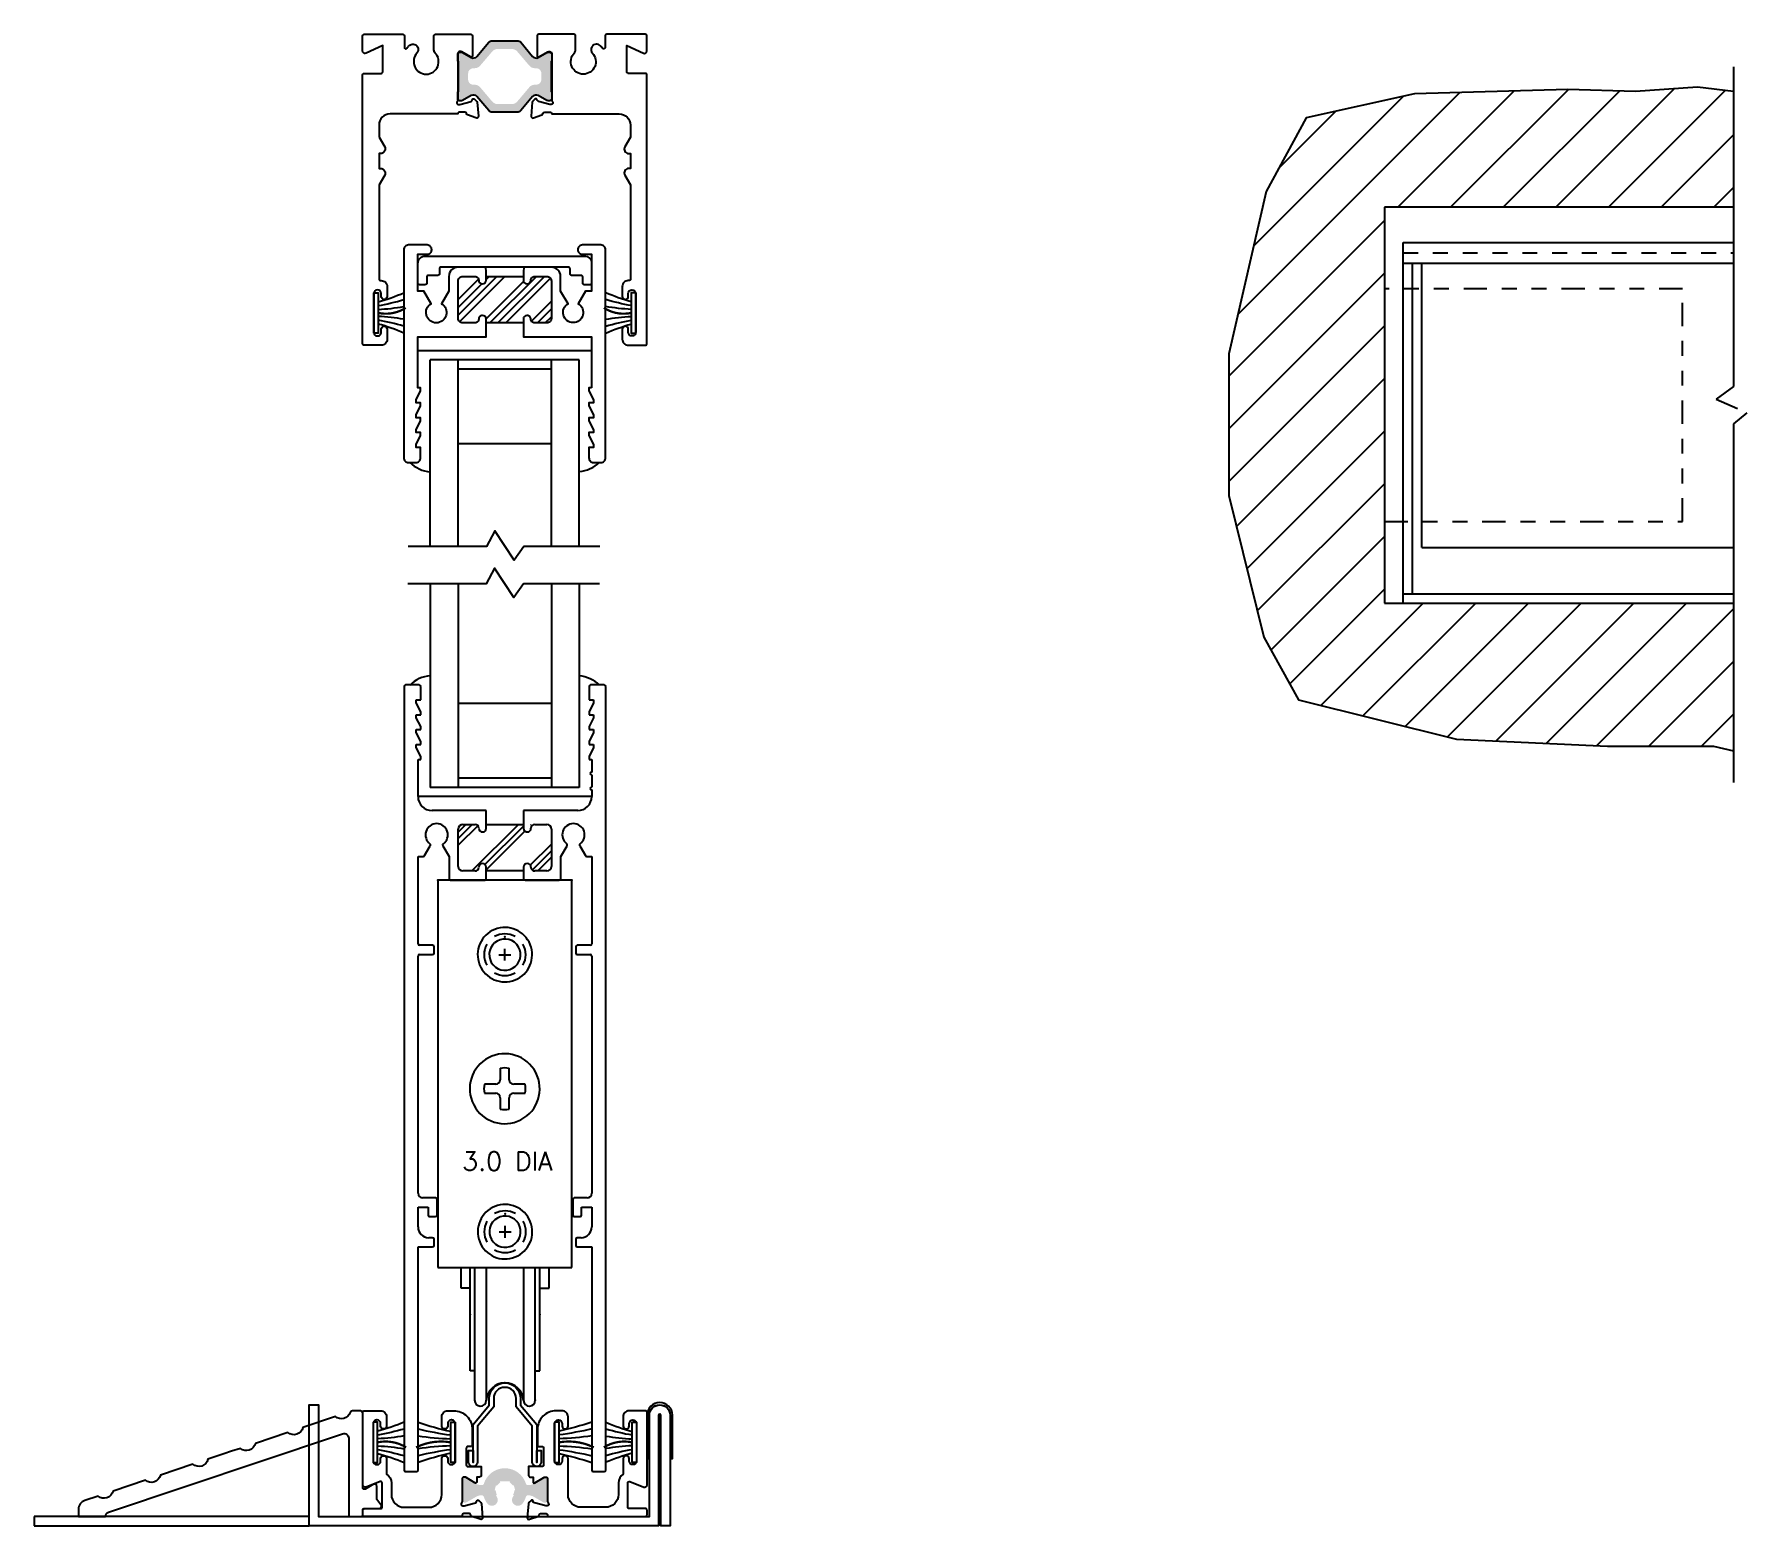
# Model space of a CAD drawing. Extents: x -9.9 to 40.2, y -9.9 to 28.
# Drawn here: x -9.64 to 1.85, y 10.91 to 20.92 of the extents above; entities that cross this region are included whole.
import ezdxf
from ezdxf.enums import TextEntityAlignment as Align

# ---------------------------------------------------------------- set-up
doc = ezdxf.new("R2010")
doc.units = 0
doc.header["$LTSCALE"] = 0.25
doc.header["$MEASUREMENT"] = 0
doc.linetypes.add('HIDDEN', pattern=[0.375, 0.25, -0.125])
doc.linetypes.add('PHANTOM2', pattern=[1.25, 0.625, -0.125, 0.125, -0.125, 0.125, -0.125])
doc.layers.get('0').update_dxf_attribs({"linetype": 'CONTINUOUS'})
for name, color, linetype in [('ELEV_FRAME', 1, 'CONTINUOUS'), ('FRAME', 1, 'CONTINUOUS'), ('GEOMETRY', 7, 'CONTINUOUS'), ('GLASS-VINYL', 7, 'CONTINUOUS'), ('HEM COVER', 4, 'CONTINUOUS'), ('MISC', 7, 'CONTINUOUS'), ('POCKET-CLOSER', 1, 'CONTINUOUS'), ('RISER', 7, 'CONTINUOUS'), ('SASH', 5, 'CONTINUOUS'), ('SEAL', 7, 'CONTINUOUS'), ('SILL-PAN', 7, 'CONTINUOUS'), ('VENT', 5, 'CONTINUOUS')]:
    doc.layers.add(name, color=color, linetype=linetype)
doc.styles.get("Standard").update_dxf_attribs({"font": 'simplex.shx'})

# ---------------------------------------------------------------- blocks, each defined once
blk = doc.blocks.new('Roller Assy 3p0 Dia - Side(EX)')
at = {"color": 7}
for p, q in [((-0.45, 0), (-0.45, -2.6)), ((0.45, 0), (-0.45, 0)), ((0.45, -2.6), (0.45, 0)), ((-0.03, -1.263), (-0.03, -1.34)), ((0.03, -1.34), (0.03, -1.263)), ((-0.06, -1.37), (-0.137, -1.37)), ((0.137, -1.37), (0.06, -1.37)), ((-0.137, -1.43), (-0.06, -1.43)), ((-0.03, -1.46), (-0.03, -1.537)), ((0.03, -1.537), (0.03, -1.46)), ((0.06, -1.43), (0.137, -1.43)), ((-0.45, -2.6), (0.45, -2.6)), ((-0.293, -2.74), (-0.293, -2.6)), ((0.297, -2.74), (0.297, -2.6)), ((-0.231, -2.74), (-0.293, -2.74)), ((0.235, -2.74), (0.297, -2.74))]:
    blk.add_line(p, q, dxfattribs=at)
at = {"linetype": 'Continuous'}
for p, q in [((-0.039, -0.5), (0.041, -0.5)), ((0.001, -0.54), (0.001, -0.46)), ((-0.038, -2.36), (0.042, -2.36)), ((0.002, -2.4), (0.002, -2.32))]:
    blk.add_line(p, q, dxfattribs=at)
for p, q in [((-0.233, -3.294), (-0.233, -2.6)), ((-0.202, -2.6), (-0.202, -3.492)), ((-0.124, -2.6), (-0.124, -3.494)), ((0.126, -2.6), (0.126, -3.494)), ((0.204, -3.492), (0.204, -2.6)), ((0.235, -3.294), (0.235, -2.6)), ((-0.202, -3.294), (-0.233, -3.294)), ((0.204, -3.294), (0.235, -3.294))]:
    blk.add_line(p, q)
at = {"color": 7}
for centre, radius, start, end in [((0.001, -0.5), 0.183, 106.169, 106.1378), ((0.001, -0.5), 0.105, 131.0231, 130.9828), ((0, -1.4), 0.235, 117.4668, 117.4309), ((0, -1.4), 0.14, 77.6505, 102.3495), ((0, -1.4), 0.14, 167.6505, 192.3495), ((-0.06, -1.34), 0.03, 270, 0), ((0.06, -1.34), 0.03, 180, 270), ((0, -1.4), 0.14, 347.6505, 12.3495), ((-0.06, -1.46), 0.03, 0, 90), ((0.06, -1.46), 0.03, 90, 180), ((0, -1.4), 0.14, 257.6505, 282.3495), ((0.002, -2.36), 0.183, 106.169, 106.1378), ((0.002, -2.36), 0.105, 131.0231, 130.9828)]:
    blk.add_arc(centre, radius, start, end, dxfattribs=at)
at = {"color": 7, "linetype": 'Continuous'}
for centre, start, end in [((0.001, -0.5), 150, 210), ((0.001, -0.5), 60, 120), ((0.001, -0.5), 330, 30), ((0.001, -0.5), 240, 300), ((0.002, -2.36), 150, 210), ((0.002, -2.36), 60, 120), ((0.002, -2.36), 330, 30), ((0.002, -2.36), 240, 300)]:
    blk.add_arc(centre, 0.14, start, end, dxfattribs=at)
for centre, radius, start, end in [((0.001, -3.5), 0.125, 2.8293, 177.1707), ((-0.163, -3.492), 0.0391, 180, 357.1707), ((0.165, -3.492), 0.0391, 182.8293, 0)]:
    blk.add_arc(centre, radius, start, end)
at = {"color": 7, "linetype": 'ByBlock'}
for p in [(-0.45, 0), (0.45, 0), (0.001, -0.38), (0.002, -2.24)]:
    blk.add_point(p, dxfattribs=at)
at = {"color": 0, "linetype": 'ByBlock'}
for p in [(-0.45, 0), (-0.45, 0), (0.45, 0), (0.45, 0), (-0.233, -2.915), (0.235, -2.915), (0.001, -3.375), (-0.124, -3.494), (0.204, -3.492)]:
    blk.add_point(p, dxfattribs=at)
blk.add_text('3.0 DIA', height=0.125).set_placement((0.017, -1.949), align=Align.CENTER)
blk = doc.blocks.new('3310-Thermal Mammoth B Rail')
at = {"linetype": 'Continuous'}
h = blk.add_hatch(dxfattribs=at)
h.set_pattern_fill('PLAST', angle=45, style=0)
h.paths.add_polyline_path([(-0.15, 0.324), (-0.151, 0.324, -0.414214), (-0.175, 0.348), (-0.175, 0.374), (-0.282, 0.374, 0.414214), (-0.313, 0.343), (-0.313, 0.093, 0.414214), (-0.282, 0.062), (-0.2, 0.062, 0.414214), (-0.175, 0.087), (-0.175, 0.088, -0.414214), (-0.151, 0.112), (-0.15, 0.112, -0.414214), (-0.125, 0.087), (-0.125, 0.062), (0.125, 0.062), (0.125, 0.087, -0.414214), (0.15, 0.112), (0.151, 0.112, -0.414214), (0.175, 0.088), (0.175, 0.087, 0.414214), (0.2, 0.062), (0.282, 0.062, 0.414214), (0.313, 0.093), (0.313, 0.343, 0.414214), (0.282, 0.374), (0.175, 0.374), (0.175, 0.348, -0.414214), (0.151, 0.324), (0.15, 0.324, -0.414214), (0.125, 0.349), (0.125, 0.374), (-0.125, 0.374), (-0.125, 0.349, -0.414214)])
at = {"ltscale": 0.25}
for p, q in [((-0.676, 1.301), (-0.676, -3.96)), ((-0.574, 1.311), (-0.666, 1.311)), ((-0.564, 1.211), (-0.564, 1.301)), ((0.566, 1.301), (0.566, 1.211)), ((0.668, 1.311), (0.576, 1.311)), ((0.678, -3.96), (0.678, 1.301)), ((-0.594, 1.191), (-0.594, 1.211)), ((-0.594, 1.211), (-0.564, 1.211)), ((-0.564, 1.131), (-0.594, 1.191)), ((0.566, 1.211), (0.596, 1.211)), ((0.596, 1.191), (0.566, 1.131)), ((0.596, 1.211), (0.596, 1.191)), ((-0.594, 1.091), (-0.594, 1.111)), ((-0.594, 1.111), (-0.564, 1.111)), ((-0.564, 1.031), (-0.594, 1.091)), ((-0.564, 1.111), (-0.564, 1.131)), ((0.566, 1.131), (0.566, 1.111)), ((0.566, 1.111), (0.596, 1.111)), ((0.596, 1.091), (0.566, 1.031)), ((0.596, 1.111), (0.596, 1.091)), ((-0.594, 0.991), (-0.594, 1.011)), ((-0.594, 1.011), (-0.564, 1.011)), ((-0.564, 0.931), (-0.594, 0.991)), ((-0.564, 1.011), (-0.564, 1.031)), ((-0.564, 0.911), (-0.564, 0.931)), ((0.566, 1.031), (0.566, 1.011)), ((0.566, 1.011), (0.596, 1.011)), ((0.596, 0.991), (0.566, 0.931)), ((0.566, 0.931), (0.566, 0.911)), ((0.596, 1.011), (0.596, 0.991)), ((-0.594, 0.891), (-0.594, 0.911)), ((-0.594, 0.911), (-0.564, 0.911)), ((-0.564, 0.831), (-0.594, 0.891)), ((-0.582, 0.562), (-0.582, 0.811)), ((-0.582, 0.811), (-0.564, 0.811)), ((-0.564, 0.811), (-0.564, 0.831)), ((0.566, 0.911), (0.596, 0.911)), ((0.596, 0.891), (0.566, 0.831)), ((0.566, 0.831), (0.566, 0.811)), ((0.566, 0.811), (0.584, 0.811)), ((0.584, 0.811), (0.584, 0.726)), ((0.596, 0.911), (0.596, 0.891)), ((0.584, 0.706), (0.584, 0.626)), ((0.584, 0.606), (0.584, 0.562)), ((-0.124, 0.468), (-0.488, 0.468)), ((-0.124, 0.374), (-0.124, 0.468)), ((0.49, 0.468), (0.125, 0.468)), ((0.125, 0.468), (0.125, 0.374)), ((-0.281, 0.374), (-0.199, 0.374)), ((-0.124, 0.349), (-0.124, 0.374)), ((0.126, 0.374), (0.126, 0.349)), ((0.201, 0.374), (0.283, 0.374)), ((-0.539, 0.165), (-0.5, 0.232)), ((-0.415, 0.232), (-0.374, 0.16)), ((-0.312, 0.093), (-0.312, 0.343)), ((0.314, 0.343), (0.314, 0.093)), ((0.376, 0.16), (0.418, 0.232)), ((0.503, 0.232), (0.542, 0.165)), ((-0.582, -0.427), (-0.582, 0.16)), ((-0.582, 0.16), (-0.547, 0.16)), ((-0.374, 0.16), (-0.374, 0.01)), ((0.376, 0.01), (0.376, 0.16)), ((0.55, 0.16), (0.584, 0.16)), ((0.584, 0.16), (0.584, -0.427)), ((-0.199, 0.062), (-0.281, 0.062)), ((-0.124, 0.01), (-0.124, 0.087)), ((0.126, 0.087), (0.126, 0.01)), ((0.283, 0.062), (0.201, 0.062)), ((-0.364, 0), (-0.134, 0)), ((0.136, 0), (0.366, 0)), ((-0.484, -0.437), (-0.572, -0.437)), ((-0.474, -0.489), (-0.474, -0.447)), ((0.476, -0.447), (0.476, -0.489)), ((0.574, -0.437), (0.486, -0.437)), ((-0.582, -2.102), (-0.582, -0.509)), ((-0.572, -0.499), (-0.484, -0.499)), ((0.486, -0.499), (0.574, -0.499)), ((0.584, -0.509), (0.584, -2.102)), ((-0.464, -2.133), (-0.551, -2.133)), ((-0.454, -2.248), (-0.454, -2.143)), ((0.456, -2.143), (0.456, -2.248)), ((0.553, -2.133), (0.466, -2.133)), ((-0.582, -2.328), (-0.582, -2.195)), ((-0.582, -2.195), (-0.514, -2.195)), ((-0.514, -2.195), (-0.514, -2.248)), ((-0.504, -2.258), (-0.464, -2.258)), ((0.466, -2.258), (0.506, -2.258)), ((0.516, -2.248), (0.516, -2.195)), ((0.516, -2.195), (0.584, -2.195)), ((0.584, -2.195), (0.584, -2.328)), ((-0.484, -2.4), (-0.51, -2.4)), ((-0.474, -2.452), (-0.474, -2.41)), ((0.476, -2.41), (0.476, -2.452)), ((0.512, -2.4), (0.486, -2.4)), ((-0.582, -3.96), (-0.582, -2.462)), ((-0.582, -2.462), (-0.484, -2.462)), ((0.486, -2.462), (0.584, -2.462)), ((0.584, -2.462), (0.584, -3.96)), ((-0.666, -3.97), (-0.592, -3.97)), ((0.594, -3.97), (0.668, -3.97))]:
    blk.add_line(p, q, dxfattribs=at)
at = {"color": 7}
for p, q in [((-0.124, 0.374), (0.125, 0.374)), ((0.125, 0.062), (-0.125, 0.062))]:
    blk.add_line(p, q, dxfattribs=at)
at = {"color": 7, "ltscale": 0.25}
for p, q in [((-0.124, 0.374), (0.001, 0.374)), ((0.001, 0.374), (0.126, 0.374))]:
    blk.add_line(p, q, dxfattribs=at)
at = {"ltscale": 0.25}
for centre, radius, start, end in [((-0.666, 1.301), 0.01, 90, 180), ((-0.574, 1.301), 0.01, 0, 90), ((0.576, 1.301), 0.01, 90, 180), ((0.668, 1.301), 0.01, 0, 90), ((0.584, 0.716), 0.01, 90, 270), ((0.584, 0.616), 0.01, 90, 270), ((-0.488, 0.562), 0.094, 180, 270), ((0.49, 0.562), 0.094, 270, 360), ((-0.457, 0.305), 0.075, 306.7563, 233.2437), ((-0.281, 0.343), 0.031, 90, 180), ((-0.199, 0.349), 0.025, 360, 90), ((-0.149, 0.349), 0.025, 180, 270), ((-0.149, 0.349), 0.025, 270, 0), ((0.151, 0.349), 0.025, 180, 270), ((0.151, 0.349), 0.025, 270, 0), ((0.201, 0.349), 0.025, 90, 180), ((0.283, 0.343), 0.031, 0, 90), ((0.461, 0.305), 0.075, 306.7563, 233.2437), ((-0.508, 0.237), 0.01, 330, 53.2437), ((-0.407, 0.237), 0.01, 126.7563, 210), ((0.41, 0.237), 0.01, 330, 53.2437), ((0.511, 0.237), 0.01, 126.7563, 210), ((-0.547, 0.17), 0.01, 270, 330), ((0.55, 0.17), 0.01, 210, 270), ((-0.364, 0.01), 0.01, 180, 270), ((-0.281, 0.093), 0.031, 180, 270), ((-0.199, 0.087), 0.025, 270, 360), ((-0.149, 0.087), 0.025, 90, 180), ((-0.149, 0.087), 0.025, 360, 90), ((-0.134, 0.01), 0.01, 270, 0), ((0.151, 0.087), 0.025, 90, 180), ((0.136, 0.01), 0.01, 180, 270), ((0.151, 0.087), 0.025, 360, 90), ((0.201, 0.087), 0.025, 180, 270), ((0.283, 0.093), 0.031, 270, 360), ((0.366, 0.01), 0.01, 270, 0), ((-0.572, -0.427), 0.01, 180, 270), ((-0.484, -0.447), 0.01, 0, 90), ((0.486, -0.447), 0.01, 90, 180), ((0.574, -0.427), 0.01, 270, 360), ((-0.572, -0.509), 0.01, 90, 180), ((-0.484, -0.489), 0.01, 270, 0), ((0.486, -0.489), 0.01, 180, 270), ((0.574, -0.509), 0.01, 0, 90), ((-0.551, -2.102), 0.031, 180, 270), ((-0.464, -2.143), 0.01, 0, 90), ((0.466, -2.143), 0.01, 90, 180), ((0.553, -2.102), 0.031, 270, 0), ((-0.504, -2.248), 0.01, 180, 270), ((-0.464, -2.248), 0.01, 270, 0), ((0.466, -2.248), 0.01, 180, 270), ((0.506, -2.248), 0.01, 270, 0), ((-0.51, -2.328), 0.072, 180, 270), ((-0.484, -2.41), 0.01, 0, 90), ((0.486, -2.41), 0.01, 90, 180), ((0.512, -2.328), 0.072, 270, 0), ((-0.484, -2.452), 0.01, 270, 0), ((0.486, -2.452), 0.01, 180, 270), ((-0.666, -3.96), 0.01, 180, 270), ((-0.592, -3.96), 0.01, 270, 0), ((0.594, -3.96), 0.01, 180, 270), ((0.668, -3.96), 0.01, 270, 0)]:
    blk.add_arc(centre, radius, start, end, dxfattribs=at)
blk = doc.blocks.new('FW1020 STD SILL')
blk.add_lwpolyline([(0.075, 0.457, 1), (-0.075, 0.457), (-0.075, 0.402), (-0.184, 0.272), (-0.184, 0.03, -1), (-0.244, 0.03), (-0.244, 0.109), (-0.214, 0.109), (-0.214, 0.027), (-0.214, 0.283), (-0.105, 0.413), (-0.105, 0.457, -1), (0.105, 0.457), (0.105, 0.413), (0.214, 0.283), (0.214, 0.027), (0.214, 0.109), (0.244, 0.109), (0.244, 0.03, -1), (0.184, 0.03), (0.184, 0.272), (0.075, 0.402)], format="xyb", close=True)
blk = doc.blocks.new('RALE-SREADER')
at = {"layer": 'GEOMETRY', "color": 1}
blk.add_lwpolyline([(0.135, -0.08), (0.07, -0.08, 0.414214), (0.06, -0.09), (0.06, -0.133, -0.414214), (0.05, -0.143), (0.01, -0.143, -0.414214), (0, -0.133), (0, 0, -0.414214), (0.05, 0.05), (1.116, 0.05, -0.414214), (1.166, 0), (1.166, -0.133, -0.414214), (1.156, -0.143), (1.116, -0.143, -0.414214), (1.106, -0.133), (1.106, -0.09, 0.414214), (1.096, -0.08), (1.031, -0.08, -0.414214), (1.021, -0.07), (1.021, -0.035, 0.414214), (1.011, -0.025), (0.155, -0.025, 0.414214), (0.145, -0.035), (0.145, -0.07, -0.414214)], format="xyb", close=True, dxfattribs=at)
blk = doc.blocks.new('3075 TOP RAIL')
h = blk.add_hatch()
h.set_pattern_fill('ANSI34', scale=0.3, style=0)
h.set_pattern_definition([(45, (-1.25166, -5.8604), (-0.159099, 0.159099), []), (45, (-1.19863, -5.8604), (-0.159099, 0.159099), []), (45, (-1.1456, -5.8604), (-0.159099, 0.159099), []), (45, (-1.09256, -5.8604), (-0.159099, 0.159099), [])])
h.paths.add_polyline_path([(-0.125, 0.312), (-0.125, 0.286, -0.414214), (-0.149, 0.262), (-0.151, 0.262, -0.414214), (-0.175, 0.286), (-0.175, 0.287, 0.414214), (-0.2, 0.312), (-0.282, 0.312, 0.414214), (-0.313, 0.281), (-0.313, 0.031, 0.414214), (-0.282, 0), (-0.2, 0, 0.414214), (-0.175, 0.025, -0.414214), (-0.15, 0.05), (-0.149, 0.05, -0.414214), (-0.125, 0.026), (-0.125, 0), (0.125, 0), (0.125, 0.026, -0.414214), (0.149, 0.05), (0.15, 0.05, -0.414214), (0.175, 0.025, 0.414214), (0.2, 0), (0.282, 0, 0.414214), (0.313, 0.031), (0.313, 0.281, 0.414214), (0.282, 0.312), (0.2, 0.312, 0.414214), (0.175, 0.287), (0.175, 0.286, -0.414214), (0.151, 0.262), (0.149, 0.262, -0.414214), (0.125, 0.286), (0.125, 0.312)])
at = {"color": 7}
for p, q in [((-0.125, 0.312), (0.125, 0.312)), ((0.125, 0), (-0.125, 0))]:
    blk.add_line(p, q, dxfattribs=at)
for points in [[(-0.149, 0.05), (-0.15, 0.05, 0.414214), (-0.175, 0.025, -0.414214), (-0.2, 0), (-0.282, 0, -0.414214), (-0.313, 0.031), (-0.313, 0.281, -0.414214), (-0.282, 0.312), (-0.2, 0.312, -0.414214), (-0.175, 0.287), (-0.175, 0.286, 0.414214), (-0.151, 0.262), (-0.149, 0.262, 0.414214), (-0.125, 0.286), (-0.125, 0.343), (-0.126, 0.374), (-0.156, 0.374), (-0.313, 0.374, 0.414214), (-0.375, 0.312), (-0.375, 0.214), (-0.425, 0.129, -3.732051), (-0.494, 0.129), (-0.543, 0.214), (-0.583, 0.214), (-0.583, 0.461), (-0.519, 0.461, 0.414214), (-0.49, 0.49), (-0.49, 0.492, 0.414214), (-0.521, 0.523), (-0.646, 0.523, 0.414214), (-0.677, 0.492), (-0.677, -0.906, 0.414214), (-0.646, -0.937), (-0.596, -0.937, 0.414214), (-0.565, -0.906), (-0.565, -0.837), (-0.595, -0.837), (-0.595, -0.817), (-0.565, -0.757), (-0.565, -0.737), (-0.595, -0.737), (-0.595, -0.717), (-0.565, -0.657), (-0.565, -0.637), (-0.595, -0.637), (-0.595, -0.617), (-0.565, -0.557), (-0.565, -0.537), (-0.595, -0.537), (-0.595, -0.517), (-0.565, -0.457), (-0.565, -0.437), (-0.583, -0.437), (-0.583, -0.094), (-0.125, -0.094), (-0.125, 0.026, 0.414214)], [(0.583, -0.437), (0.565, -0.437), (0.565, -0.457), (0.595, -0.517), (0.595, -0.537), (0.565, -0.537), (0.565, -0.557), (0.595, -0.617), (0.595, -0.637), (0.565, -0.637), (0.565, -0.657), (0.595, -0.717), (0.595, -0.737), (0.565, -0.737), (0.565, -0.757), (0.595, -0.817), (0.595, -0.837), (0.565, -0.837), (0.565, -0.906, 0.414214), (0.596, -0.937), (0.646, -0.937, 0.414214), (0.677, -0.906), (0.677, 0.492, 0.414214), (0.646, 0.523), (0.521, 0.523, 0.414214), (0.49, 0.492), (0.49, 0.49, 0.414214), (0.519, 0.461), (0.583, 0.461), (0.583, 0.214), (0.543, 0.214), (0.493, 0.129, -3.732051), (0.425, 0.129), (0.375, 0.214), (0.375, 0.312, 0.414214), (0.313, 0.374), (0.156, 0.374), (0.127, 0.374), (0.125, 0.343), (0.125, 0.286, 0.414214), (0.149, 0.262), (0.151, 0.262, 0.414214), (0.175, 0.286), (0.175, 0.287, -0.414214), (0.2, 0.312), (0.282, 0.312, -0.414214), (0.313, 0.281), (0.313, 0.031, -0.414214), (0.282, 0), (0.2, 0, -0.414214), (0.175, 0.025, 0.414214), (0.15, 0.05), (0.149, 0.05, 0.414214), (0.125, 0.026), (0.125, -0.094), (0.583, -0.094)]]:
    blk.add_lwpolyline(points, format="xyb", close=True)
blk.add_blockref('RALE-SREADER', (-0.583, 0.399))
blk = doc.blocks.new('3752 RISER')
at = {"color": 1}
blk.add_lwpolyline([(0.122, -0.364), (0.095, -0.328), (0.095, -0.241, 0.57735), (0.071, -0.227), (0.015, -0.259, -0.57735), (0, -0.25), (0, 0.25, 0.414214), (-0.016, 0.266), (-0.07, 0.266, 0.321849), (-0.085, 0.255, -0.530341), (-0.184, 0.228), (-0.402, 0.155, -0.564933), (-0.503, 0.121), (-0.721, 0.048, -0.564933), (-0.821, 0.014), (-0.88, -0.005), (-0.933, -0.023), (-1.039, -0.059, -0.564933), (-1.14, -0.092), (-1.358, -0.165, -0.564933), (-1.459, -0.199), (-1.676, -0.272, -0.564933), (-1.777, -0.306), (-1.866, -0.336, 0.322343), (-1.908, -0.394), (-1.908, -0.444), (-1.727, -0.444, -0.324941), (-1.706, -0.414), (-0.17, 0.101), (-0.135, 0.113, -0.512467), (-0.094, 0.083), (-0.094, -0.386), (-0.094, -0.434, 0.414214), (-0.084, -0.444), (-0.01, -0.444, 0.414214), (0, -0.434), (0, -0.4, -0.414214), (0.01, -0.39), (0.109, -0.39, 0.614986)], format="xyb", close=True, dxfattribs=at)
blk = doc.blocks.new('3700-HEAD')
h = blk.add_hatch(color=7)
h.dxf.hatch_style = 1
h.paths.add_polyline_path([(1.061, 2.024, 0.221694), (1.038, 2.034), (0.87, 2.034, 0.221694), (0.847, 2.024), (0.767, 1.929, -0.36397), (0.729, 1.922), (0.671, 1.955, 0.131653), (0.665, 1.957), (0.651, 1.957, 0.414214), (0.639, 1.945), (0.639, 1.902, 0.236168), (0.643, 1.894), (0.643, 1.694, 0.236068), (0.639, 1.686), (0.639, 1.643, 0.414894), (0.651, 1.632), (0.665, 1.632, 0.131653), (0.671, 1.633), (0.729, 1.666, -0.36397), (0.767, 1.66), (0.847, 1.565, 0.221694), (0.87, 1.554), (1.038, 1.554, 0.221694), (1.061, 1.565), (1.141, 1.66, -0.36397), (1.179, 1.666), (1.237, 1.633, 0.131653), (1.243, 1.632), (1.257, 1.632, 0.414214), (1.269, 1.643), (1.269, 1.686, 0.23617), (1.265, 1.694), (1.265, 1.894, 0.236068), (1.269, 1.902), (1.269, 1.945, 0.414948), (1.257, 1.957), (1.243, 1.957, 0.131653), (1.237, 1.955), (1.179, 1.922, -0.36397), (1.141, 1.929)])
h.paths.add_polyline_path([(1.038, 1.962), (1.119, 1.867, 0.221696), (1.155, 1.85), (1.164, 1.85, -0.418301), (1.2, 1.814), (1.2, 1.774, -0.410138), (1.165, 1.739), (1.155, 1.739, 0.221696), (1.119, 1.722), (1.038, 1.626, -0.221696), (1.002, 1.609), (0.906, 1.609, -0.221696), (0.87, 1.626), (0.789, 1.722, 0.221696), (0.753, 1.739), (0.744, 1.739, -0.418302), (0.708, 1.774), (0.708, 1.814, -0.410138), (0.743, 1.85), (0.753, 1.85, 0.221696), (0.789, 1.867), (0.87, 1.962, -0.221696), (0.906, 1.979), (1.002, 1.979, -0.221696)], flags=16)
for points in [[(0.11, 1.388), (0.148, 1.322, -0.57735), (0.122, 1.277), (0.11, 1.277), (0.11, 1.177), (0.122, 1.177, -0.57735), (0.148, 1.132), (0.11, 1.066), (0.11, 0.434, 0.414214), (0.12, 0.424), (0.125, 0.424, -0.414214), (0.165, 0.384), (0.165, 0.317, -0.414214), (0.145, 0.297), (0.144, 0.297, -0.414214), (0.125, 0.317), (0.125, 0.338, 0.414214), (0.1, 0.362), (0.099, 0.362, 0.414214), (0.075, 0.338), (0.075, 0.077, 0.414214), (0.099, 0.052), (0.1, 0.052, 0.414214), (0.125, 0.077), (0.125, 0.098, -0.414214), (0.144, 0.117), (0.145, 0.117, -0.414214), (0.165, 0.098), (0.165, 0.03, -0.414214), (0.125, -0.01), (0.01, -0.01, -0.414214), (0, 0), (0, 1.805, -0.414214), (0.01, 1.815), (0.125, 1.815, 0.414214), (0.135, 1.825), (0.135, 2.003), (0.023, 1.951, -0.546624), (0, 1.966), (0, 2.068, -0.414214), (0.01, 2.078), (0.27, 2.078, -0.414214), (0.28, 2.068), (0.28, 1.99, 0.733941), (0.298, 1.984, -0.034035), (0.311, 2, -0.505732), (0.369, 1.994), (0.369, 1.993, -0.327538), (0.365, 1.951, 0.652778), (0.427, 1.81, 0.660027), (0.487, 1.952, -0.193039), (0.479, 1.973), (0.479, 2.068, -0.414214), (0.489, 2.078), (0.727, 2.078, -0.414214), (0.737, 2.068), (0.737, 1.933, -0.585524), (0.725, 1.926), (0.666, 1.959, 0.137872), (0.659, 1.961), (0.651, 1.961, 0.414214), (0.639, 1.949), (0.639, 1.636, -0.213422), (0.635, 1.627, 0.6885), (0.643, 1.606), (0.649, 1.606, 0.065543), (0.652, 1.607), (0.728, 1.627, 0.267949), (0.736, 1.635), (0.738, 1.64, -0.57735), (0.751, 1.643), (0.765, 1.629, -0.176327), (0.769, 1.622), (0.777, 1.529, -0.548619), (0.761, 1.516), (0.705, 1.537, -0.263725), (0.698, 1.545, 0.359508), (0.686, 1.555), (0.651, 1.555, 0.414214), (0.639, 1.543), (0.185, 1.543, 0.414214), (0.11, 1.468), (0.11, 1.388)], [(1.798, 1.388), (1.76, 1.322, 0.57735), (1.786, 1.277), (1.798, 1.277), (1.798, 1.177), (1.786, 1.177, 0.57735), (1.76, 1.132), (1.798, 1.066), (1.798, 0.434, -0.414214), (1.788, 0.424), (1.783, 0.424, 0.414214), (1.743, 0.384), (1.743, 0.317, 0.414214), (1.763, 0.297), (1.763, 0.297, 0.414214), (1.783, 0.317), (1.783, 0.338, -0.414214), (1.807, 0.362), (1.808, 0.362, -0.414214), (1.833, 0.338), (1.833, 0.077, -0.414214), (1.808, 0.052), (1.807, 0.052, -0.414214), (1.783, 0.077), (1.783, 0.098, 0.414214), (1.763, 0.117), (1.762, 0.117, 0.414214), (1.743, 0.098), (1.743, 0.03, 0.414214), (1.783, -0.01), (1.898, -0.01, 0.414214), (1.908, 0), (1.908, 1.805, 0.414214), (1.898, 1.815), (1.783, 1.815, -0.414214), (1.773, 1.825), (1.773, 2.003), (1.885, 1.951, 0.546624), (1.908, 1.966), (1.908, 2.068, 0.414214), (1.898, 2.078), (1.638, 2.078, 0.414214), (1.628, 2.068), (1.628, 1.99, -0.733941), (1.61, 1.984, 0.034035), (1.597, 2, 0.505732), (1.539, 1.994), (1.539, 1.993, 0.327538), (1.543, 1.951, -0.652778), (1.481, 1.81, -0.660027), (1.421, 1.952, 0.193039), (1.429, 1.973), (1.429, 2.068, 0.414214), (1.419, 2.078), (1.181, 2.078, 0.414214), (1.171, 2.068), (1.171, 1.933, 0.585524), (1.183, 1.926), (1.242, 1.959, -0.137872), (1.249, 1.961), (1.257, 1.961, -0.414214), (1.269, 1.949), (1.269, 1.636, 0.213422), (1.273, 1.627, -0.6885), (1.265, 1.606), (1.259, 1.606, -0.065543), (1.256, 1.607), (1.18, 1.627, -0.267949), (1.172, 1.635), (1.17, 1.64, 0.57735), (1.157, 1.643), (1.143, 1.629, 0.176327), (1.139, 1.622), (1.131, 1.529, 0.548619), (1.147, 1.516), (1.203, 1.537, 0.263725), (1.21, 1.545, -0.359508), (1.222, 1.555), (1.257, 1.555, -0.414214), (1.269, 1.543), (1.723, 1.543, -0.414214), (1.798, 1.468), (1.798, 1.388)]]:
    blk.add_lwpolyline(points, format="xyb")
at = {"color": 7}
blk.add_lwpolyline([(0.729, 1.922, 0.36397), (0.767, 1.929), (0.847, 2.024, -0.221694), (0.87, 2.034), (1.038, 2.034, -0.221694), (1.061, 2.024), (1.141, 1.929, 0.36397), (1.179, 1.922), (1.237, 1.955, -0.131653), (1.243, 1.957), (1.257, 1.957, -0.414214), (1.269, 1.945), (1.269, 1.902, -0.236068), (1.265, 1.894), (1.265, 1.694, -0.236068), (1.269, 1.686), (1.269, 1.643, -0.414214), (1.257, 1.632), (1.243, 1.632, -0.131653), (1.237, 1.633), (1.179, 1.666, 0.36397), (1.141, 1.66), (1.061, 1.565, -0.221694), (1.038, 1.554), (0.87, 1.554, -0.221694), (0.847, 1.565), (0.767, 1.66, 0.36397), (0.729, 1.666), (0.671, 1.633, -0.131653), (0.665, 1.632), (0.651, 1.632, -0.414214), (0.639, 1.643), (0.639, 1.686, -0.236068), (0.643, 1.694), (0.643, 1.894, -0.236068), (0.639, 1.902), (0.639, 1.945, -0.414214), (0.651, 1.957), (0.665, 1.957, -0.131653), (0.671, 1.955)], format="xyb", close=True, dxfattribs=at)
blk = doc.blocks.new('3749-SILL')
h = blk.add_hatch(color=7)
h.dxf.hatch_style = 1
edge = h.paths.add_edge_path()
edge.add_arc((0.954, -0.524), 0.0689, 60, 120, ccw=False)
edge.add_line((0.988, -0.464), (0.985, -0.469))
edge.add_arc((0.954, -0.524), 0.063, 30, 60, ccw=False)
edge.add_line((1.009, -0.493), (1.014, -0.49))
edge.add_arc((0.954, -0.524), 0.0689, 0, 30, ccw=False)
edge.add_line((1.023, -0.524), (1.017, -0.524))
edge.add_arc((0.954, -0.524), 0.063, -30, 0, ccw=False)
edge.add_line((1.009, -0.555), (1.014, -0.558))
edge.add_arc((0.954, -0.524), 0.0689, 323.1301, 330, ccw=False)
edge.add_arc((1.041, -0.589), 0.0394, 143.1301, 323.1301)
edge.add_arc((0.954, -0.524), 0.148, 323.1301, 343.8304)
edge.add_arc((1.103, -0.567), 0.00787, 90, 163.8304, ccw=False)
edge.add_line((1.103, -0.559), (1.125, -0.559))
edge.add_arc((1.125, -0.591), 0.0315, 60, 90, ccw=False)
edge.add_line((1.141, -0.564), (1.214, -0.606))
edge.add_arc((1.218, -0.599), 0.00787, 240, 270)
edge.add_line((1.218, -0.607), (1.226, -0.607))
edge.add_arc((1.226, -0.591), 0.0157, 270, 360)
edge.add_line((1.241, -0.591), (1.241, -0.457))
edge.add_arc((1.226, -0.457), 0.0157, 0, 90)
edge.add_line((1.226, -0.441), (1.218, -0.441))
edge.add_arc((1.218, -0.449), 0.00787, 90, 120)
edge.add_line((1.214, -0.442), (1.141, -0.484))
edge.add_arc((1.125, -0.457), 0.0315, 270, 300, ccw=False)
edge.add_line((1.125, -0.489), (1.103, -0.489))
edge.add_arc((1.103, -0.481), 0.00787, 196.1696, 270, ccw=False)
edge.add_arc((0.954, -0.524), 0.148, 16.1696, 90)
edge.add_arc((0.954, -0.524), 0.148, 90, 163.8304)
edge.add_arc((0.805, -0.481), 0.00787, 270, 343.8304, ccw=False)
edge.add_line((0.805, -0.489), (0.783, -0.489))
edge.add_arc((0.783, -0.457), 0.0315, 240, 270, ccw=False)
edge.add_line((0.767, -0.484), (0.694, -0.442))
edge.add_arc((0.69, -0.449), 0.00787, 60, 90)
edge.add_line((0.69, -0.441), (0.682, -0.441))
edge.add_arc((0.682, -0.457), 0.0157, 90, 180)
edge.add_line((0.667, -0.457), (0.667, -0.591))
edge.add_arc((0.682, -0.591), 0.0157, 180, 270)
edge.add_line((0.682, -0.607), (0.69, -0.607))
edge.add_arc((0.69, -0.599), 0.00787, 270, 300)
edge.add_line((0.694, -0.606), (0.767, -0.564))
edge.add_arc((0.783, -0.591), 0.0315, 90, 120, ccw=False)
edge.add_line((0.783, -0.559), (0.805, -0.559))
edge.add_arc((0.805, -0.567), 0.00787, 16.1696, 90, ccw=False)
edge.add_arc((0.954, -0.524), 0.148, 196.1696, 216.8699)
edge.add_arc((0.867, -0.589), 0.0394, 216.8699, 396.8699)
edge.add_arc((0.954, -0.524), 0.0689, 210, 216.8699, ccw=False)
edge.add_line((0.894, -0.558), (0.899, -0.555))
edge.add_arc((0.954, -0.524), 0.063, 180, 210, ccw=False)
edge.add_line((0.891, -0.524), (0.885, -0.524))
edge.add_arc((0.954, -0.524), 0.0689, 150, 180, ccw=False)
edge.add_line((0.894, -0.49), (0.899, -0.493))
edge.add_arc((0.954, -0.524), 0.063, 120, 150, ccw=False)
edge.add_line((0.923, -0.469), (0.92, -0.464))
for points in [[(0.53, -0.554), (0.53, -0.366), (0.53, -0.312, -0.414214), (0.55, -0.292), (0.551, -0.292, -0.414214), (0.57, -0.311), (0.57, -0.328, 0.414214), (0.594, -0.352), (0.595, -0.352, 0.414214), (0.62, -0.328), (0.62, -0.077, 0.414214), (0.595, -0.052), (0.594, -0.052, 0.414214), (0.57, -0.077), (0.57, -0.093, -0.414214), (0.551, -0.112), (0.55, -0.112, -0.414214), (0.53, -0.093), (0.53, -0.03, -0.414214), (0.57, 0.01), (0.593, 0.01), (0.61, 0.01, -0.414214), (0.735, -0.115), (0.735, -0.22, -0.414214), (0.725, -0.23), (0.705, -0.23, 0.414214), (0.695, -0.24), (0.695, -0.355, 0.414214), (0.705, -0.365), (0.795, -0.365), (0.795, -0.425, -0.414214), (0.785, -0.435), (0.765, -0.435), (0.765, -0.468, -0.585524), (0.753, -0.475), (0.693, -0.438, 0.137872), (0.687, -0.436), (0.678, -0.436, 0.414214), (0.667, -0.448), (0.667, -0.6, -0.213422), (0.663, -0.609, 0.6885), (0.671, -0.629), (0.677, -0.629, 0.065543), (0.68, -0.629), (0.756, -0.609, 0.267949), (0.764, -0.6), (0.765, -0.596, -0.57735), (0.778, -0.592), (0.793, -0.606, -0.176327), (0.796, -0.614), (0.804, -0.707, -0.548619), (0.788, -0.719), (0.733, -0.699, -0.263725), (0.725, -0.69, 0.359508), (0.714, -0.68), (0.678, -0.68, 0.414214), (0.667, -0.692), (0.667, -0.7), (0.01, -0.7, -0.414214), (0, -0.69), (0, -0.656, -0.414214), (0.01, -0.646), (0.12, -0.646, 0.414214), (0.13, -0.636), (0.13, -0.475, 0.528549), (0.116, -0.465), (0.022, -0.502, -0.528549), (0, -0.488), (0, 0, -0.414214), (0.01, 0.01), (0.12, 0.01, -0.414214), (0.16, -0.03), (0.16, -0.093, -0.414214), (0.141, -0.112), (0.139, -0.112, -0.414214), (0.12, -0.093), (0.12, -0.077, 0.414214), (0.096, -0.052), (0.095, -0.052, 0.414214), (0.07, -0.077), (0.07, -0.328, 0.414214), (0.095, -0.352), (0.096, -0.352, 0.414214), (0.12, -0.328), (0.12, -0.311, -0.414214), (0.139, -0.292), (0.14, -0.292, -0.414214), (0.16, -0.312), (0.16, -0.415, -0.250492), (0.192, -0.475), (0.192, -0.553, 0.414214), (0.277, -0.638), (0.445, -0.638, 0.414214), (0.53, -0.553)], [(1.378, -0.554), (1.378, -0.366), (1.378, -0.312, 0.414214), (1.358, -0.292), (1.358, -0.292, 0.414214), (1.338, -0.311), (1.338, -0.328, -0.414214), (1.314, -0.352), (1.312, -0.352, -0.414214), (1.288, -0.328), (1.288, -0.077, -0.414214), (1.312, -0.052), (1.314, -0.052, -0.414214), (1.338, -0.077), (1.338, -0.093, 0.414214), (1.358, -0.112), (1.359, -0.112, 0.414214), (1.378, -0.093), (1.378, -0.03, 0.414214), (1.338, 0.01), (1.315, 0.01), (1.298, 0.01, 0.414214), (1.173, -0.115), (1.173, -0.22, 0.414214), (1.183, -0.23), (1.203, -0.23, -0.414214), (1.213, -0.24), (1.213, -0.355, -0.414214), (1.203, -0.365), (1.113, -0.365), (1.113, -0.425, 0.414214), (1.123, -0.435), (1.143, -0.435), (1.143, -0.468, 0.585524), (1.155, -0.475), (1.215, -0.438, -0.137872), (1.221, -0.436), (1.23, -0.436, -0.414214), (1.241, -0.448), (1.241, -0.6, 0.213422), (1.245, -0.609, -0.6885), (1.237, -0.629), (1.231, -0.629, -0.065543), (1.228, -0.629), (1.152, -0.609, -0.267949), (1.144, -0.6), (1.143, -0.596, 0.57735), (1.13, -0.592), (1.115, -0.606, 0.176327), (1.112, -0.614), (1.104, -0.707, 0.548619), (1.12, -0.719), (1.175, -0.699, 0.263725), (1.183, -0.69, -0.359508), (1.194, -0.68), (1.23, -0.68, -0.414214), (1.241, -0.692), (1.241, -0.7), (1.898, -0.7, 0.414214), (1.908, -0.69), (1.908, -0.656, 0.414214), (1.898, -0.646), (1.788, -0.646, -0.414214), (1.778, -0.636), (1.778, -0.475, -0.528549), (1.792, -0.465), (1.886, -0.502, 0.528549), (1.908, -0.488), (1.908, 0, 0.414214), (1.898, 0.01), (1.788, 0.01, 0.414214), (1.748, -0.03), (1.748, -0.093, 0.414214), (1.768, -0.112), (1.769, -0.112, 0.414214), (1.788, -0.093), (1.788, -0.077, -0.414214), (1.812, -0.052), (1.813, -0.052, -0.414214), (1.838, -0.077), (1.838, -0.328, -0.414214), (1.813, -0.352), (1.812, -0.352, -0.414214), (1.788, -0.328), (1.788, -0.311, 0.414214), (1.769, -0.292), (1.768, -0.292, 0.414214), (1.748, -0.312), (1.748, -0.415, 0.250492), (1.716, -0.475), (1.716, -0.553, -0.414214), (1.631, -0.638), (1.463, -0.638, -0.414214), (1.378, -0.553)]]:
    blk.add_lwpolyline(points, format="xyb")
blk = doc.blocks.new('*U107')
for centre, radius, start, end in [((-0.336, 1.375), 1.351, 285.7333, 293.4368), ((-0.214, 1.458), 1.43, 279.8103, 286.8579), ((-0.038, 1.394), 1.372, 272.8377, 280.0301), ((-0.038, -1.394), 1.372, 79.9699, 87.1623), ((-0.214, -1.458), 1.43, 73.1421, 80.1897), ((-0.336, -1.375), 1.351, 66.5632, 74.2667)]:
    blk.add_arc(centre, radius, start, end)
at = {"layer": 'SEAL'}
blk.add_lwpolyline([(0, -0.135), (0, 0.135), (0.03, 0.135), (0.03, -0.135)], close=True, dxfattribs=at)
at = {"layer": 'SEAL', "const_width": 0.015}
blk.add_lwpolyline([(0.03, 0, 0.199044), (0.214, 0.034)], format="xyb", dxfattribs=at)
at = {"flags": 9}
for tag, p in [('MANUFACTURER_PART_#', (0, -0.199)), ('FLEETWOOD_PART_#', (-0.001, -0.249))]:
    blk.add_attdef(tag, p, '', height=0.0312, dxfattribs=at)
blk = doc.blocks.new('*U126')
for centre, radius, start, end in [((-0.348, 1.468), 1.444, 285.1924, 292.6434), ((-0.222, 1.563), 1.535, 279.46, 286.2621), ((-0.04, 1.499), 1.477, 272.7337, 279.6653), ((-0.04, -1.499), 1.477, 80.3347, 87.2663), ((-0.222, -1.563), 1.535, 73.7379, 80.54), ((-0.348, -1.468), 1.444, 67.3566, 74.8076)]:
    blk.add_arc(centre, radius, start, end)
at = {"layer": 'SEAL'}
blk.add_lwpolyline([(0, -0.135), (0, 0.135), (0.03, 0.135), (0.03, -0.135)], close=True, dxfattribs=at)
at = {"layer": 'SEAL', "const_width": 0.015}
blk.add_lwpolyline([(0.03, 0, 0.192454), (0.221, 0.034)], format="xyb", dxfattribs=at)
at = {"flags": 9}
for tag, p in [('MANUFACTURER_PART_#', (0, -0.199)), ('FLEETWOOD_PART_#', (-0.001, -0.249))]:
    blk.add_attdef(tag, p, '', height=0.0312, dxfattribs=at)
blk = doc.blocks.new('*U127')
for centre, radius, start, end in [((-0.428, 2.152), 2.127, 282.4216, 288.5605), ((-0.278, 2.335), 2.306, 277.6865, 283.2355), ((-0.057, 2.271), 2.249, 272.2115, 277.8289), ((-0.057, -2.271), 2.249, 82.1711, 87.7885), ((-0.278, -2.335), 2.306, 76.7645, 82.3135), ((-0.428, -2.152), 2.127, 71.4395, 77.5784)]:
    blk.add_arc(centre, radius, start, end)
at = {"layer": 'SEAL'}
blk.add_lwpolyline([(0, -0.135), (0, 0.135), (0.03, 0.135), (0.03, -0.135)], close=True, dxfattribs=at)
at = {"layer": 'SEAL', "const_width": 0.015}
blk.add_lwpolyline([(0.03, 0, 0.158525), (0.263, 0.034)], format="xyb", dxfattribs=at)
at = {"flags": 9}
for tag, p in [('MANUFACTURER_PART_#', (0, -0.199)), ('FLEETWOOD_PART_#', (-0.001, -0.249))]:
    blk.add_attdef(tag, p, '', height=0.0312, dxfattribs=at)
blk = doc.blocks.new('*U128')
for centre, radius, start, end in [((-0.346, 1.452), 1.429, 285.2783, 292.7695), ((-0.221, 1.546), 1.517, 279.5156, 286.3566), ((-0.04, 1.481), 1.46, 272.7502, 279.7231), ((-0.04, -1.481), 1.46, 80.2769, 87.2498), ((-0.221, -1.546), 1.517, 73.6434, 80.4844), ((-0.346, -1.452), 1.429, 67.2305, 74.7217)]:
    blk.add_arc(centre, radius, start, end)
at = {"layer": 'SEAL'}
blk.add_lwpolyline([(0, -0.135), (0, 0.135), (0.03, 0.135), (0.03, -0.135)], close=True, dxfattribs=at)
at = {"layer": 'SEAL', "const_width": 0.015}
blk.add_lwpolyline([(0.03, 0, 0.193502), (0.22, 0.034)], format="xyb", dxfattribs=at)
at = {"flags": 9}
for tag, p in [('MANUFACTURER_PART_#', (0, -0.199)), ('FLEETWOOD_PART_#', (-0.001, -0.249))]:
    blk.add_attdef(tag, p, '', height=0.0312, dxfattribs=at)
blk = doc.blocks.new('*U125')
for centre, radius, start, end in [((-0.426, 2.132), 2.108, 282.4796, 288.6463), ((-0.277, 2.313), 2.284, 277.7233, 283.2984), ((-0.056, 2.249), 2.227, 272.2223, 277.8669), ((-0.056, -2.249), 2.227, 82.1331, 87.7777), ((-0.277, -2.313), 2.284, 76.7016, 82.2767), ((-0.426, -2.132), 2.108, 71.3537, 77.5204)]:
    blk.add_arc(centre, radius, start, end)
at = {"layer": 'SEAL'}
blk.add_lwpolyline([(0, -0.135), (0, 0.135), (0.03, 0.135), (0.03, -0.135)], close=True, dxfattribs=at)
at = {"layer": 'SEAL', "const_width": 0.015}
blk.add_lwpolyline([(0.03, 0, 0.159238), (0.262, 0.034)], format="xyb", dxfattribs=at)
at = {"flags": 9}
for tag, p in [('MANUFACTURER_PART_#', (0, -0.199)), ('FLEETWOOD_PART_#', (-0.001, -0.249))]:
    blk.add_attdef(tag, p, '', height=0.0312, dxfattribs=at)

msp = doc.modelspace()

# ---------------------------------------------------------------- hatches: boundary and pattern name
at = {"layer": 'MISC'}
h = msp.add_hatch(dxfattribs=at)
h.set_pattern_fill('ANSI31', color=256, scale=2, style=0)
h.set_pattern_definition([(45, (-18.589, -13.54118), (-0.1767767, 0.1767767), [])])
h.paths.add_polyline_path([(1.761, 19.758), (1.761, 20.535), (1.52, 20.565), (1.103, 20.535), (0.65, 20.55), (-0.379, 20.519), (-1.106, 20.358), (-1.376, 19.865), (-1.626, 18.774), (-1.626, 17.823), (-1.392, 16.872), (-1.158, 16.451), (-0.098, 16.186), (0.916, 16.14), (1.628, 16.14), (1.761, 16.108), (1.761, 17.1), (-0.581, 17.1), (-0.581, 19.758)])

# ---------------------------------------------------------------- linework, layer by layer
at = {"layer": 'GLASS-VINYL'}
for p, q in [((-5.903, 18.795), (-7.069, 18.795)), ((-6.986, 17.481), (-6.986, 18.733)), ((-5.986, 18.733), (-6.986, 18.733)), ((-6.798, 17.481), (-6.798, 18.733)), ((-6.173, 18.671), (-6.798, 18.671)), ((-6.173, 17.481), (-6.173, 18.733)), ((-5.986, 17.481), (-5.986, 18.733)), ((-6.173, 18.17), (-6.798, 18.17)), ((-6.986, 17.231), (-6.986, 15.863)), ((-6.798, 17.231), (-6.798, 15.863)), ((-6.173, 17.231), (-6.173, 15.863)), ((-5.986, 17.231), (-5.986, 15.863)), ((-6.173, 16.426), (-6.798, 16.426)), ((-5.986, 15.863), (-6.986, 15.863)), ((-6.173, 15.925), (-6.798, 15.925)), ((-5.903, 15.801), (-7.069, 15.801))]:
    msp.add_line(p, q, dxfattribs=at)
for points in [[(-5.848, 17.481), (-6.358, 17.481), (-6.422, 17.389), (-6.552, 17.585), (-6.608, 17.481), (-7.134, 17.481)], [(-5.851, 17.231), (-6.361, 17.231), (-6.425, 17.139), (-6.555, 17.335), (-6.611, 17.231), (-7.137, 17.231)]]:
    msp.add_lwpolyline(points, dxfattribs=at)
for centre, start, end in [((-6.968, 18.199), 224.9356, 265.1823), ((-6.002, 18.202), 274.2808, 314.2526), ((-6.968, 16.396), 94.8177, 135.0644), ((-6.002, 16.394), 45.7474, 85.7192)]:
    msp.add_arc(centre, 0.218, start, end, dxfattribs=at)
at = {"layer": 'HEM COVER'}
msp.add_lwpolyline([(-5.531, 11.648), (-5.53, 11.358), (-5.515, 11.358), (-5.516, 11.648, -1), (-5.376, 11.648), (-5.376, 11.358), (-5.361, 11.358), (-5.361, 11.648, 1)], format="xyb", close=True, dxfattribs=at)
at = {"layer": 'MISC'}
for p, q in [((1.761, 20.702), (1.761, 18.554)), ((-0.581, 19.758), (-0.581, 17.1)), ((1.761, 19.758), (-0.581, 19.758)), ((1.85, 18.379), (1.761, 18.304)), ((1.761, 18.304), (1.761, 15.896)), ((-0.581, 17.1), (1.761, 17.1))]:
    msp.add_line(p, q, dxfattribs=at)
at = {"layer": 'MISC', "linetype": 'PHANTOM2'}
for p, q in [((1.761, 18.554), (1.646, 18.47)), ((1.646, 18.47), (1.85, 18.379))]:
    msp.add_line(p, q, dxfattribs=at)
at = {"layer": 'MISC'}
msp.add_lwpolyline([(1.761, 20.535), (1.52, 20.565), (1.103, 20.535), (0.65, 20.55), (-0.379, 20.519), (-1.106, 20.358), (-1.376, 19.865), (-1.626, 18.774), (-1.626, 17.823), (-1.392, 16.872), (-1.158, 16.451), (-0.098, 16.186), (0.916, 16.14), (1.628, 16.14), (1.761, 16.108)], dxfattribs=at)
at = {"layer": 'POCKET-CLOSER', "linetype": 'PHANTOM2'}
msp.add_lwpolyline([(-0.581, 17.648), (1.419, 17.648), (1.419, 19.211), (-0.581, 19.211)], close=True, dxfattribs=at)
at = {"layer": 'RISER'}
for p, q in [((-7.798, 10.968), (-9.644, 10.968)), ((-9.644, 10.968), (-9.644, 10.906)), ((-9.644, 10.906), (-7.798, 10.906))]:
    msp.add_line(p, q, dxfattribs=at)
at = {"layer": 'SILL-PAN'}
for p, q in [((-0.456, 19.522), (1.761, 19.522)), ((-0.456, 17.1), (-0.456, 19.522)), ((-0.456, 19.383), (1.761, 19.383)), ((-0.393, 17.163), (-0.393, 19.383)), ((-0.331, 17.475), (-0.331, 19.383)), ((-0.331, 17.475), (1.761, 17.475)), ((-0.456, 17.163), (1.761, 17.163))]:
    msp.add_line(p, q, dxfattribs=at)
at = {"layer": 'SILL-PAN', "linetype": 'HIDDEN'}
msp.add_line((-0.456, 19.453), (1.761, 19.453), dxfattribs=at)
at = {"layer": 'SILL-PAN'}
msp.add_lwpolyline([(-5.376, 11.648), (-5.376, 10.906), (-5.438, 10.906), (-5.438, 11.648, 1), (-5.453, 11.648), (-5.453, 10.906), (-7.798, 10.906), (-7.798, 11.718), (-7.736, 11.718), (-7.736, 10.968), (-5.515, 10.968), (-5.515, 11.648, -1)], format="xyb", close=True, dxfattribs=at)

# ---------------------------------------------------------------- block references
for name, p in [('Roller Assy 3p0 Dia - Side(EX)', (-6.486, 15.24)), ('FW1020 STD SILL', (-6.485, 11.303))]:
    msp.add_blockref(name, p)
at = {"layer": 'ELEV_FRAME'}
msp.add_blockref('3700-HEAD', (-7.44, 18.842), dxfattribs=at)
at = {"layer": 'FRAME'}
msp.add_blockref('3749-SILL', (-7.439, 11.668), dxfattribs=at)
at = {"layer": 'RISER'}
msp.add_blockref('3752 RISER', (-7.439, 11.411), dxfattribs=at)
at = {"layer": 'SASH'}
msp.add_blockref('3310-Thermal Mammoth B Rail', (-6.486, 15.24), dxfattribs=at)
at = {"layer": 'SEAL'}
msp.add_blockref('*U107', (-7.365, 19.049), dxfattribs=at)
at = {"layer": 'SEAL', "xscale": -1}
msp.add_blockref('*U107', (-5.607, 19.049), dxfattribs=at)
at = {"layer": 'SEAL', "xscale": -1, "rotation": 180}
for name, p in [('*U126', (-7.369, 11.466)), ('*U127', (-6.151, 11.466))]:
    msp.add_blockref(name, p, dxfattribs=at)
at = {"layer": 'SEAL', "rotation": 180}
for name, p in [('*U125', (-6.819, 11.466)), ('*U128', (-5.601, 11.466))]:
    msp.add_blockref(name, p, dxfattribs=at)
at = {"layer": 'VENT'}
msp.add_blockref('3075 TOP RAIL', (-6.486, 18.982), dxfattribs=at)

doc.saveas('drawing.dxf')
